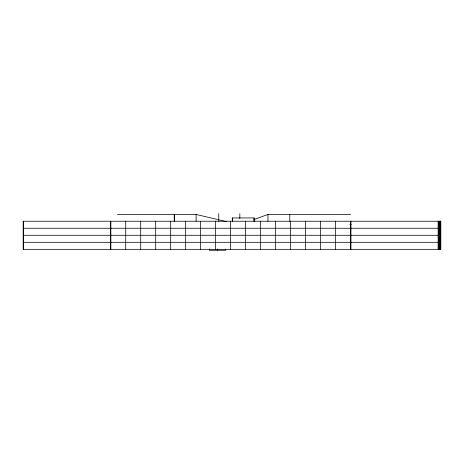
<?xml version="1.0" encoding="UTF-8"?>
<svg xmlns="http://www.w3.org/2000/svg" width="464" height="464" viewBox="0 0 464 464"><rect width="100%" height="100%" fill="white"/><g stroke="black" fill="none" stroke-linecap="round" stroke-linejoin="round"><path stroke-width="0.7" d="M253.907 219.588L267.983 214.438L350.651 214.438M117.375 214.438L196.092 214.438L196.092 221.229M349.862 224.738L351.312 224.738M23.2 228.253L439.64 228.253M440.278 228.253L440.8 228.253M23.2 235.277L439.64 235.277M440.278 235.277L440.8 235.277M23.2 242.307L439.64 242.307M440.278 242.307L440.8 242.307M196.063 214.438L226.629 221.635M440.672 221.229L440.672 249.33M440.539 221.229L440.539 249.33M440.411 221.229L440.411 249.33M440.278 221.229L440.278 249.33M439.64 221.229L439.64 249.33M439.263 221.229L439.263 249.33M438.88 221.229L438.88 249.33M438.503 221.229L438.503 249.33M438.12 221.229L438.12 249.33M350.946 221.229L350.946 249.33M350.529 221.229L350.564 249.33M335.542 221.229L335.542 249.33M320.554 221.229L320.554 249.33M305.567 221.229L305.567 249.33M290.58 221.229L290.58 249.33M289.791 214.438L289.791 221.229M275.593 221.229L275.593 249.33M268.012 214.438L267.948 221.229M260.606 221.229L260.606 249.33M254.156 221.345L254.156 217.947L232.313 217.947L232.313 221.345M254.092 217.947L254.092 221.345M245.618 221.229L245.618 249.33M239.83 213.736L239.83 218.55M232.371 217.947L232.371 221.345M230.631 221.229L230.631 249.33M225.742 248.953L225.742 250.264L209.351 250.264L209.351 248.953M218.753 213.736L218.753 221.299M217.546 248.953L217.546 250.264M215.644 221.229L215.644 249.33M200.657 221.229L200.657 249.33M185.67 221.229L185.67 249.33M174.313 214.438L174.313 221.229M174.249 214.438L174.249 221.229M170.682 221.229L170.682 249.33M155.689 221.229L155.689 249.33M140.702 221.229L140.702 249.33M125.715 221.229L125.715 249.33M110.78 221.229L110.78 249.33M110.728 221.229L110.728 249.33M23.328 221.229L23.328 249.33M440.8 221.229L23.2 221.229L23.2 249.33L440.8 249.33L440.8 221.229"/></g></svg>
